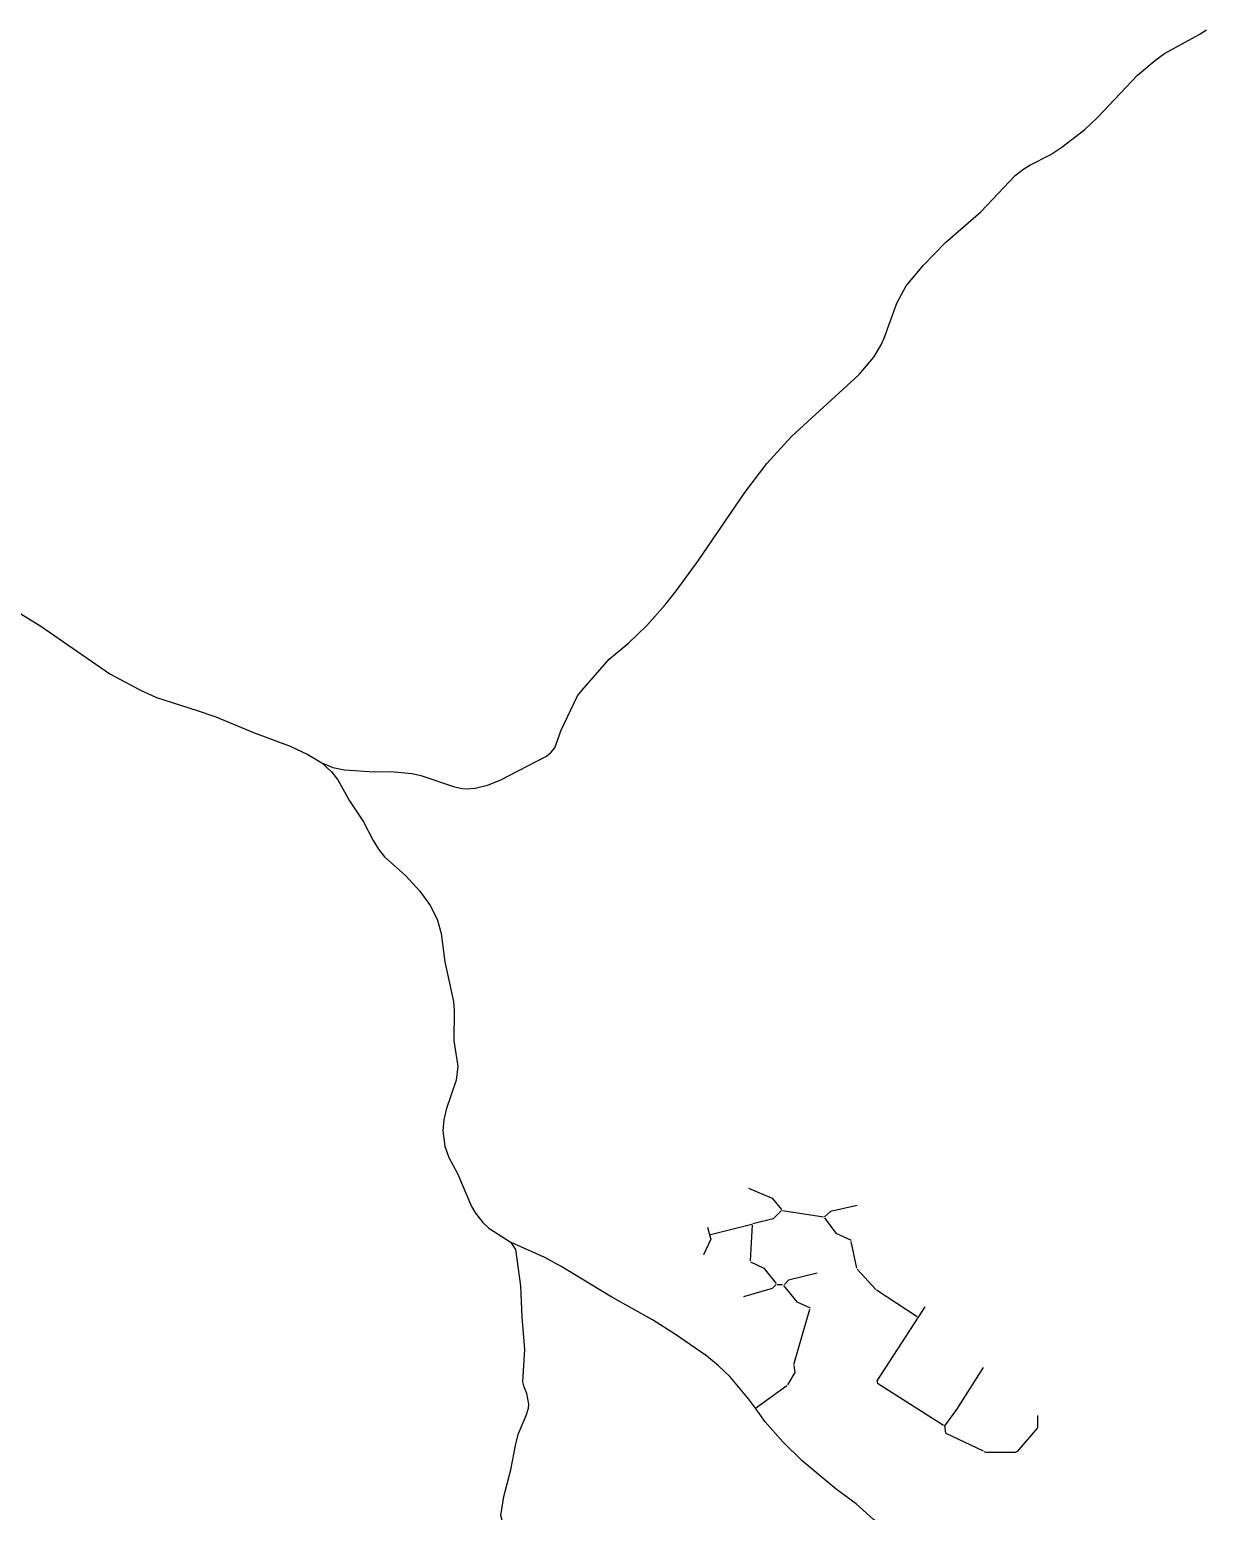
# Model space of a CAD drawing. Header units: metres. Extents: x 432891 to 477890, y 2556094 to 2581523.
# Drawn here: x 464176 to 465324, y 2578550 to 2579996 of the extents above; entities that cross this region are included whole.
import ezdxf

# ---------------------------------------------------------------- set-up
doc = ezdxf.new("R2010")
doc.units = ezdxf.units.M
doc.layers.add('W10_PIPE_DN200', color=8, linetype='Continuous')

msp = doc.modelspace()

# ---------------------------------------------------------------- linework, layer by layer
at = {"layer": 'W10_PIPE_DN200'}
for points in [[(464460.9, 2579280.3), (464471.6, 2579275.8), (464483, 2579273.3), (464512.1, 2579271.5), (464527.8, 2579271.7), (464549.2, 2579269.7), (464557.4, 2579267.8), (464590.2, 2579256.9), (464597.9, 2579255.1), (464602.2, 2579255), (464610.4, 2579255.6), (464622.6, 2579258.6), (464635, 2579263.2), (464680, 2579286.6), (464684.8, 2579290.6), (464688.2, 2579295), (464694.5, 2579312), (464710.5, 2579345.5), (464714.5, 2579350.8), (464741.3, 2579381.5), (464760.4, 2579397.3), (464778, 2579414.1), (464795.8, 2579434.3), (464807, 2579448.3), (464828.1, 2579477.3), (464873.6, 2579544.1), (464895.2, 2579572.4), (464919.2, 2579598.5), (464985.1, 2579659.2), (464999.5, 2579675.9), (465006.8, 2579688.2), (465009.7, 2579694.6), (465022, 2579728.7), (465031.2, 2579745.6), (465048, 2579765.9), (465069.3, 2579787.8), (465103.9, 2579817.8), (465137.5, 2579853.1), (465146, 2579859.8), (465151.7, 2579863.2), (465172.2, 2579873.8), (465183, 2579881), (465205.3, 2579898.1), (465217.6, 2579909.8), (465256.8, 2579951.2), (465274.5, 2579966.2), (465283.2, 2579972.2), (465316.8, 2579990.8), (465324, 2579995.5)], [(464162.9, 2579428.3), (464186.7, 2579413.7), (464254.1, 2579367), (464284.1, 2579351), (464299.6, 2579344.1), (464339.4, 2579331.3), (464357.5, 2579325.2), (464394.3, 2579309.9), (464430, 2579296.4), (464447.2, 2579288.4), (464460.9, 2579280.3)], [(464460.9, 2579280.3), (464470.5, 2579271.6), (464476.5, 2579263.8), (464487.9, 2579243.3), (464501.4, 2579222.8), (464511, 2579204.4), (464516.3, 2579196.1), (464522.2, 2579188.5), (464542.7, 2579170.2), (464556.4, 2579155.1), (464566.6, 2579141.2), (464573.4, 2579127.8), (464577.2, 2579113.8), (464581, 2579086.1), (464589.3, 2579047.3), (464590, 2579038.4), (464589.7, 2579009), (464593.5, 2578984.4), (464592.1, 2578970.7), (464582.3, 2578942.1), (464579.8, 2578931.8), (464579.1, 2578921.1), (464581, 2578906.4), (464584.8, 2578895.3), (464593.3, 2578879.6), (464606.9, 2578847.5), (464610.8, 2578840.8), (464618.1, 2578831.7), (464623.8, 2578826.4), (464645.6, 2578812.4)], [(464877.3, 2578865.4), (464900.3, 2578855.4), (464909.3, 2578844.4)], [(464983.3, 2578848.4), (464957.3, 2578842.4), (464951.3, 2578837.4)], [(464840.1, 2578820.1), (464880.3, 2578830.1)], [(464879.3, 2578794.4), (464881.2, 2578829.4)], [(464909.3, 2578843.4), (464901.3, 2578835.4), (464881.3, 2578830.4)], [(464910.3, 2578843.4), (464950.3, 2578837.4)], [(464951.3, 2578836.4), (464962.3, 2578821.4), (464977.3, 2578814.4)], [(464839.2, 2578819.8), (464840.3, 2578815.4), (464833.3, 2578800.4)], [(464837.3, 2578827.4), (464839.2, 2578819.8)], [(464705.3, 2578399.1), (464702.4, 2578416.3), (464694.2, 2578443), (464675.7, 2578473.4), (464657.7, 2578497.8), (464649, 2578508.3), (464643.9, 2578518.7), (464639.4, 2578531.6), (464635.7, 2578545.9), (464638.4, 2578564.4), (464645.3, 2578590.6), (464650.3, 2578616), (464652.9, 2578626.1), (464660.3, 2578643.6), (464662.5, 2578650.5), (464662.8, 2578654.7), (464661, 2578665.1), (464658.2, 2578671.2), (464657.1, 2578676.3), (464659, 2578707.8), (464656.4, 2578739.4), (464655.2, 2578770.1), (464650.2, 2578805.3), (464645.6, 2578812.4)], [(464883.9, 2578650.7), (464877.2, 2578659.9), (464859.2, 2578681.3), (464848, 2578692), (464836.1, 2578701.8), (464806.1, 2578722.5), (464783.4, 2578736.8), (464743.7, 2578758.9), (464695.1, 2578788.6), (464678.6, 2578797.5), (464645.6, 2578812.4)], [(464983, 2578787.3), (464977.5, 2578813.4)], [(464879.3, 2578793.4), (464892.3, 2578787.4), (464904.3, 2578772.4)], [(464983.3, 2578786.4), (465001.3, 2578766.4)], [(464944.3, 2578782.4), (464916.3, 2578775.4), (464912.3, 2578771.4)], [(464904.3, 2578771.4), (464900.3, 2578767.4), (464872.3, 2578759.4)], [(464905.3, 2578771.4), (464910.3, 2578771.4)], [(464911.3, 2578770.4), (464924.3, 2578754.4), (464937.3, 2578748.4)], [(465041.9, 2578739.9), (465002.1, 2578765.8)], [(464921.5, 2578693.3), (464937, 2578747.4)], [(465049.3, 2578749.4), (465042.7, 2578739.3)], [(465042.7, 2578739.3), (465002.3, 2578677.4)], [(464921.3, 2578692.4), (464922.3, 2578685.4), (464915.3, 2578673.4)], [(465106.3, 2578690.4), (465080.3, 2578649.4)], [(464883.9, 2578650.7), (464914.5, 2578672.8)], [(465002.3, 2578677.4), (465003.1, 2578674.8)], [(465067.4, 2578633.9), (465003.1, 2578674.8)], [(465010, 2578537.7), (465004.3, 2578539), (464999.1, 2578541.9), (464982.4, 2578557.2), (464962.8, 2578571.7), (464929.7, 2578599.4), (464910.8, 2578617.7), (464893.6, 2578637.3), (464883.9, 2578650.7)], [(465080.3, 2578649.4), (465068.3, 2578633.4)], [(465159.3, 2578643.4), (465159.3, 2578631.4), (465139.3, 2578608.4)], [(465068.3, 2578633.4), (465069.3, 2578626.4)], [(465106.4, 2578608.8), (465070.2, 2578625.9)], [(465107.3, 2578608.4), (465109.3, 2578607.4)], [(465137.3, 2578607.4), (465109.3, 2578607.4)], [(465139.3, 2578608.4), (465137.3, 2578607.4)]]:
    msp.add_lwpolyline(points, dxfattribs=at)

doc.saveas('drawing.dxf')
